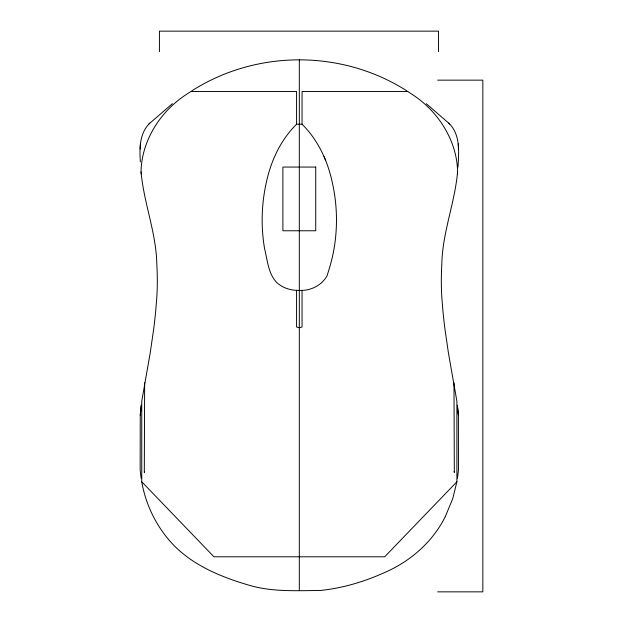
<?xml version="1.0" encoding="UTF-8"?>
<svg xmlns="http://www.w3.org/2000/svg" width="623" height="623" viewBox="0 0 623 623"><rect width="100%" height="100%" fill="white"/><g stroke="black" fill="none" stroke-linecap="round" stroke-linejoin="round"><path stroke-width="0.93" d="M140.237 415.307L141.265 405.238L140.237 415.307L140.159 470.077L141.141 478.285M140.37 161.887C139.482 148.998 139.35 134.124 148.936 124.055M449.705 124.055C460.607 135.534 458.808 152.721 457.967 167.143M140.206 149.006L140.385 143.874M445.297 516.623C432.603 542.065 410.144 561.627 384.15 572.739C363.863 581.859 342.276 588.244 320.105 590.495C295.956 590.612 271.449 592.123 248.032 584.911C219.101 576.353 189.563 563.94 169.448 540.538C155.158 523.912 145.486 503.392 141.748 481.781L141.748 401.22L150.174 353.155L153.663 329.256A362.267 198.13 90 0 0 155.68 311.251L156.832 297.116A157.339 89.175 -90 0 0 156.825 264.565C156.326 232.909 143.827 203.246 141.063 171.94A85.102 69.48 -45 0 1 185.724 94.875L190.809 91.519L296.579 91.519L296.579 124.211C280.763 139.825 271.028 160.625 266.403 182.181C261.473 203.869 260.835 226.499 264.534 248.429C267.423 259.83 268.054 272.952 276.262 282.024C282.406 288.099 290.84 290.528 299.32 290.443C310.347 290.933 321.289 285.731 326.935 276.075C329.917 267.018 332.511 257.836 334.099 248.429C337.798 226.499 337.16 203.869 332.238 182.181C327.612 160.625 317.87 139.825 302.054 124.211L302.054 91.519L407.824 91.519L412.909 94.875A85.102 69.48 45 0 1 457.578 171.94C454.806 203.246 442.307 232.909 441.808 264.565A157.339 89.175 90 0 0 441.8 297.116L442.953 311.251A362.267 198.13 -90 0 0 444.97 329.256L448.459 353.155L456.893 401.22L456.893 481.781L452.765 498.587L445.305 516.599M457.492 478.285L458.473 470.077L458.403 415.307L457.375 405.238L458.435 415.292M144.645 382.763L144.31 472.444L144.583 471.572M457.578 171.94L457.375 173.949M148.92 124.07L149.808 123.136M456.893 481.781L384.679 556.798L213.954 556.798L141.748 481.781M149.279 123.697L172.376 103.683M191.713 90.919C256.629 49.497 342.004 49.497 406.928 90.919M437.689 80.149L482.841 80.149L482.841 591.85L437.689 591.85M296.579 124.211L302.054 124.211M426.257 103.683L449.362 123.697M448.825 123.136L449.72 124.07M324.053 156.56L325.712 160.664M454.05 471.572L454.331 472.444L453.988 382.763M141.063 171.94L141.265 173.949M458.248 143.874L458.435 149.006M438.53 51.67L438.53 31.15L159.418 31.15L159.418 51.67M302.054 290.178L302.054 327.013L299.32 327.675L296.579 327.013L296.579 290.178M299.32 59.722L299.32 590.487M315.736 167.065L282.897 167.065L282.897 230.767L315.736 230.767L315.736 167.065"/></g></svg>
